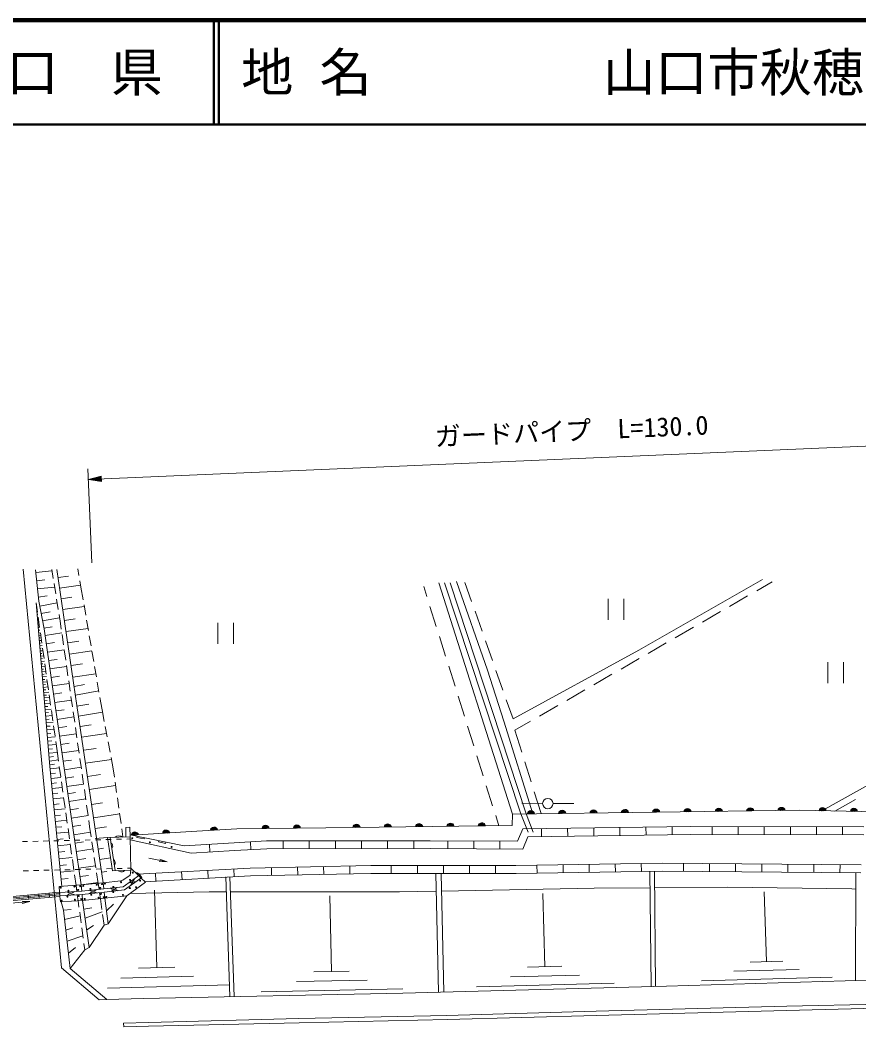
# Model space of a CAD drawing. Units: millimetres, scale not verified. Extents: x 40000 to 680000, y 20000 to 380000.
# Drawn here: x 349208 to 429529, y 283584 to 380000 of the extents above; entities that cross this region are included whole.
import ezdxf
from ezdxf.enums import TextEntityAlignment as Align

# ---------------------------------------------------------------- set-up
doc = ezdxf.new("R2010")
doc.units = ezdxf.units.MM
doc.header["$LTSCALE"] = 1000
for name, color, linetype, lineweight in [('M-BGD', 7, 'Continuous', 13), ('M-STR-HTXT', 7, 'Continuous', 13), ('M-STR-STRD', 7, 'Continuous', 13), ('M-TTL', 2, 'Continuous', 140), ('M-TTL-LINE', 7, 'Continuous', 50)]:
    doc.layers.add(name, color=color, linetype=linetype, lineweight=lineweight)
doc.layers.add('M-TTL-TXT', color=7, linetype='Continuous')
doc.styles.add('ＭＳ ゴシック', font='')
doc.styles.get('ＭＳ ゴシック').set_extended_font_data('MS Gothic')

msp = doc.modelspace()

# ---------------------------------------------------------------- linework, layer by layer
at = {"layer": 'M-BGD'}
for p, q in [((350670, 327341), (350989, 324360)), ((350696, 327094), (352257, 327261)), ((352375, 326526), (352238, 327378)), ((352731, 327390), (354643, 314350)), ((354728, 327438), (354838, 326808)), ((350780, 326314), (351581, 326400)), ((352614, 325045), (352455, 326033)), ((352846, 326606), (353834, 326751)), ((352993, 325604), (354998, 325898)), ((354925, 326316), (355035, 325687)), ((396351, 303970), (389310, 326110)), ((389854, 326101), (397149, 303980)), ((390380, 326108), (397675, 303987)), ((391807, 326145), (392448, 324325)), ((421238, 326217), (419743, 325354)), ((350863, 325534), (352507, 325710)), ((355035, 325687), (355239, 324496)), ((388158, 324800), (387856, 325762)), ((350863, 323302), (350736, 324198)), ((350736, 324198), (352062, 308557)), ((350747, 324069), (350754, 324070)), ((351799, 324852), (350949, 324733)), ((350989, 324360), (351503, 321693)), ((351083, 323874), (352750, 324200)), ((352852, 323564), (352693, 324552)), ((353144, 324576), (354159, 324725)), ((355324, 324003), (355493, 323018)), ((405513, 324567), (405513, 322567)), ((407013, 324567), (407013, 322567)), ((418876, 324854), (417144, 323854)), ((350768, 323820), (350778, 323821)), ((350789, 323571), (350824, 323574)), ((350810, 323322), (350835, 323324)), ((350831, 323073), (350894, 323078)), ((352096, 323346), (351220, 323159)), ((353069, 322219), (352932, 323071)), ((353294, 323548), (355350, 323850)), ((389057, 321938), (388458, 323846)), ((392780, 323381), (393444, 321495)), ((416278, 323354), (414546, 322354)), ((350852, 322824), (350891, 322827)), ((350873, 322574), (350965, 322582)), ((350894, 322325), (350947, 322330)), ((350916, 322076), (351035, 322086)), ((351073, 321817), (350933, 322807)), ((351353, 322471), (352983, 322753)), ((353150, 321659), (353069, 322219)), ((353449, 322495), (354489, 322648)), ((355577, 322525), (355746, 321539)), ((368127, 322271), (368127, 320271)), ((369627, 322271), (369627, 320271)), ((350937, 321827), (351003, 321833)), ((350958, 321578), (351105, 321591)), ((350979, 321329), (351060, 321336)), ((351000, 321080), (351176, 321095)), ((351284, 320332), (351143, 321322)), ((352277, 321901), (351490, 321759)), ((351503, 321693), (353836, 305489)), ((351592, 321076), (353200, 321307)), ((353363, 320174), (353221, 321164)), ((353603, 321442), (355710, 321751)), ((413680, 321854), (411948, 320854)), ((351021, 320831), (351116, 320839)), ((351042, 320582), (351246, 320599)), ((351063, 320332), (351172, 320342)), ((351085, 320083), (351316, 320103)), ((351707, 320271), (352512, 320387)), ((353762, 320363), (354828, 320519)), ((355831, 321046), (356000, 320061)), ((389956, 319076), (389357, 320984)), ((393776, 320551), (394440, 318665)), ((411082, 320354), (409350, 319354)), ((351106, 319834), (351229, 319845)), ((351127, 319585), (351387, 319607)), ((351148, 319336), (351285, 319348)), ((351494, 318847), (351354, 319837)), ((351823, 319467), (353432, 319699)), ((353577, 318689), (353434, 319679)), ((353920, 319283), (356079, 319600)), ((356084, 319568), (356253, 318582)), ((351169, 319087), (351457, 319111)), ((351190, 318838), (351341, 318851)), ((351211, 318589), (351527, 318616)), ((351232, 318340), (351397, 318354)), ((351705, 317362), (351565, 318352)), ((351939, 318663), (352743, 318779)), ((353791, 317204), (353648, 318194)), ((354082, 318177), (355175, 318338)), ((408484, 318854), (406752, 317854)), ((426573, 318503), (426573, 316503)), ((428073, 318503), (428073, 316503)), ((351254, 318091), (351597, 318120)), ((351275, 317841), (351454, 317857)), ((351296, 317592), (351668, 317624)), ((351317, 317343), (351510, 317360)), ((352055, 317859), (353663, 318091)), ((354244, 317071), (356456, 317396)), ((356338, 318090), (356506, 317104)), ((390856, 316213), (390256, 318122)), ((394772, 317722), (395436, 315835)), ((405886, 317354), (404154, 316355)), ((351338, 317094), (351738, 317128)), ((351359, 316845), (351566, 316863)), ((351380, 316596), (351808, 316632)), ((351401, 316347), (351622, 316366)), ((351915, 315877), (351775, 316867)), ((352171, 317055), (352975, 317171)), ((352286, 316251), (353895, 316482)), ((354004, 315720), (353862, 316710)), ((355383, 316381), (354373, 316194)), ((356591, 316611), (356760, 315626)), ((351423, 316098), (351879, 316136)), ((351444, 315849), (351679, 315869)), ((351465, 315599), (351949, 315641)), ((351487, 315343), (351736, 315364)), ((352126, 314392), (351986, 315382)), ((352402, 315447), (353206, 315563)), ((354497, 315351), (356736, 315763)), ((403287, 315855), (401555, 314855)), ((351508, 315086), (352021, 315130)), ((351531, 314815), (351796, 314837)), ((351554, 314543), (352098, 314589)), ((352518, 314643), (354126, 314874)), ((354218, 314235), (354076, 315225)), ((354643, 314350), (357158, 297369)), ((355776, 314483), (354651, 314301)), ((356844, 315133), (357049, 313942)), ((391755, 313351), (391155, 315259)), ((395768, 314892), (396409, 313071)), ((400689, 314355), (398957, 313355)), ((351579, 314255), (351859, 314278)), ((351603, 313967), (352179, 314016)), ((351629, 313661), (351926, 313687)), ((351655, 313356), (352265, 313408)), ((352337, 312906), (352196, 313897)), ((352634, 313839), (353438, 313955)), ((354432, 312750), (354289, 313740)), ((354792, 313349), (357088, 313737)), ((357049, 313942), (357260, 312833)), ((351682, 313033), (351997, 313059)), ((351710, 312709), (352357, 312764)), ((351739, 312367), (352072, 312395)), ((352547, 311421), (352407, 312411)), ((352750, 313035), (354358, 313266)), ((356011, 312502), (354942, 312337)), ((392654, 310489), (392054, 312397)), ((398091, 312855), (396596, 311992)), ((351768, 312024), (352453, 312082)), ((351799, 311661), (352152, 311691)), ((352865, 312231), (353669, 312347)), ((352981, 311427), (354589, 311658)), ((354646, 311266), (354503, 312255)), ((355092, 311323), (357480, 311676)), ((357353, 312342), (357540, 311360)), ((396596, 311992), (397248, 309907)), ((351830, 311298), (352556, 311359)), ((351860, 310934), (352234, 310966)), ((351891, 310571), (352658, 310636)), ((352744, 310030), (352617, 310926)), ((353097, 310623), (353901, 310739)), ((354859, 309781), (354717, 310771)), ((357634, 310868), (357821, 309886)), ((351924, 310188), (352318, 310221)), ((351956, 309804), (352767, 309873)), ((352885, 309029), (352744, 310030)), ((353213, 309819), (354820, 310051)), ((355276, 310078), (356496, 310258)), ((393553, 307627), (392953, 309535)), ((352401, 309463), (351989, 309420)), ((352021, 309045), (352869, 309143)), ((352507, 308743), (352051, 308686)), ((352062, 308557), (353204, 297039)), ((353095, 307544), (352955, 308534)), ((353328, 309015), (354132, 309131)), ((355073, 308296), (354930, 309286)), ((355461, 308832), (357951, 309201)), ((357914, 309395), (358125, 308286)), ((397546, 308953), (398143, 307044)), ((352086, 308311), (352974, 308399)), ((352132, 307848), (352586, 307893)), ((353444, 308211), (355052, 308443)), ((355287, 306812), (355144, 307801)), ((355647, 307572), (356911, 307759)), ((358125, 308286), (358237, 307503)), ((352178, 307385), (353104, 307477)), ((352226, 306902), (352699, 306949)), ((353304, 306058), (353165, 307049)), ((353560, 307407), (354364, 307523)), ((353676, 306604), (355283, 306835)), ((355834, 306312), (358354, 306685)), ((358308, 307008), (358450, 306018)), ((394452, 304765), (393853, 306673)), ((352274, 306419), (353240, 306515)), ((352324, 305916), (352817, 305964)), ((354525, 306033), (353776, 305908)), ((355500, 305327), (355358, 306317)), ((398442, 306090), (399094, 304005)), ((352374, 305412), (353381, 305512)), ((352426, 304887), (352940, 304938)), ((353513, 304573), (353374, 305563)), ((353836, 305489), (355065, 297171)), ((353882, 305179), (355487, 305416)), ((355714, 303842), (355572, 304832)), ((357103, 305044), (356047, 304873)), ((358521, 305523), (358663, 304533)), ((399244, 304970), (397244, 304992)), ((400244, 304964), (402244, 304964)), ((427230, 304254), (429216, 305348)), ((352478, 304361), (353529, 304465)), ((352532, 303813), (353069, 303867)), ((353723, 303088), (353583, 304078)), ((354000, 304379), (354801, 304498)), ((354118, 303580), (355718, 303816)), ((356237, 303592), (358741, 303982)), ((358733, 304038), (358875, 303049)), ((395054, 302849), (394752, 303811)), ((397149, 303980), (397845, 302235)), ((397675, 303987), (398344, 302217)), ((352587, 303266), (353682, 303374)), ((352643, 302694), (353203, 302750)), ((354236, 302781), (355035, 302899)), ((355866, 302787), (355785, 303347)), ((356016, 301787), (355866, 302787)), ((397341, 302534), (413430, 302766)), ((413430, 302766), (430018, 302730)), ((415474, 302761), (415472, 302011)), ((417974, 302756), (417972, 302006)), ((420474, 302751), (420472, 302001)), ((352700, 302123), (353843, 302236)), ((353932, 301602), (353793, 302593)), ((354354, 301983), (355951, 302218)), ((357466, 302730), (356387, 302579)), ((359736, 301783), (357575, 301729)), ((358946, 302554), (359058, 301771)), ((359316, 302689), (359716, 302699)), ((359316, 302689), (359338, 301773)), ((359716, 302699), (359738, 301783)), ((359733, 301981), (364918, 300924)), ((359817, 298584), (359736, 301783)), ((360419, 301841), (360394, 301719)), ((396841, 301357), (397341, 302534)), ((397336, 300603), (397840, 301791)), ((397840, 301791), (413434, 302016)), ((399136, 302560), (399147, 301810)), ((401636, 302596), (401646, 301846)), ((404135, 302632), (404146, 301882)), ((406635, 302668), (406646, 301918)), ((409135, 302704), (409146, 301954)), ((411635, 302740), (411645, 301990)), ((413434, 302016), (430007, 301980)), ((422974, 302745), (422972, 301995)), ((425474, 302740), (425472, 301990)), ((427974, 302734), (427972, 301984)), ((349424, 301325), (349924, 301337)), ((350424, 301350), (350924, 301362)), ((351423, 301375), (351923, 301387)), ((352423, 301400), (352923, 301412)), ((352759, 301527), (353343, 301585)), ((352818, 300931), (354010, 301049)), ((353423, 301425), (353923, 301437)), ((354141, 300117), (354002, 301107)), ((354422, 301450), (354922, 301462)), ((354472, 301182), (355272, 301300)), ((355422, 301475), (355922, 301487)), ((356238, 300303), (356090, 301292)), ((357575, 301729), (356403, 301615)), ((356422, 301500), (356922, 301512)), ((357421, 301525), (357921, 301537)), ((358052, 298540), (357575, 301729)), ((358304, 298546), (357827, 301735)), ((358421, 301550), (358921, 301563)), ((359421, 301575), (359741, 301583)), ((365590, 300214), (359743, 301504)), ((360394, 301719), (361080, 301579)), ((361080, 301579), (361105, 301701)), ((362478, 301422), (362453, 301299)), ((362453, 301299), (363139, 301159)), ((363139, 301159), (363164, 301282)), ((364918, 300924), (369694, 301214)), ((367338, 301071), (367383, 300322)), ((369694, 301214), (372815, 301392)), ((371254, 301303), (371297, 300554)), ((372815, 301392), (388476, 301410)), ((374396, 301394), (374396, 300644)), ((376896, 301397), (376896, 300647)), ((379396, 301400), (379396, 300650)), ((381896, 301403), (381896, 300653)), ((384396, 301405), (384396, 300655)), ((386896, 301408), (386896, 300658)), ((388476, 301410), (396841, 301357)), ((390159, 301399), (390154, 300649)), ((392659, 301383), (392654, 300633)), ((395159, 301367), (395154, 300617)), ((352880, 300309), (353489, 300370)), ((354591, 300382), (356191, 300619)), ((357207, 300698), (356678, 300612)), ((365590, 300214), (369738, 300465)), ((369738, 300465), (372837, 300642)), ((372837, 300642), (388474, 300660)), ((388474, 300660), (397336, 300603)), ((352941, 299688), (354185, 299811)), ((353006, 299039), (353641, 299102)), ((354351, 298632), (354211, 299622)), ((354709, 299580), (355510, 299699)), ((354828, 298778), (356431, 299015)), ((356461, 298820), (356312, 299809)), ((356825, 299622), (357869, 299761)), ((363293, 299375), (361531, 299745)), ((363293, 299375), (362533, 299407)), ((363293, 299375), (362584, 299651)), ((382788, 299029), (371250, 298795)), ((378287, 298188), (378272, 298938)), ((380786, 298238), (380771, 298988)), ((396693, 299029), (382788, 299029)), ((384747, 298279), (384747, 299029)), ((387247, 298279), (387247, 299029)), ((389747, 298279), (389747, 299029)), ((392247, 298279), (392247, 299029)), ((394747, 298279), (394747, 299029)), ((410715, 299253), (396693, 299029)), ((398709, 298311), (398697, 299061)), ((401209, 298351), (401197, 299101)), ((403708, 298391), (403696, 299141)), ((406208, 298431), (406196, 299181)), ((408708, 298471), (408696, 299221)), ((429736, 299101), (410715, 299253)), ((412722, 298487), (412728, 299237)), ((415222, 298467), (415228, 299217)), ((417722, 298447), (417728, 299197)), ((420222, 298427), (420228, 299177)), ((422722, 298407), (422728, 299157)), ((425222, 298387), (425228, 299137)), ((427721, 298367), (427727, 299117)), ((349494, 298526), (349994, 298538)), ((350494, 298551), (350994, 298563)), ((351493, 298576), (351993, 298588)), ((352493, 298601), (352993, 298613)), ((353070, 298391), (354367, 298519)), ((353493, 298626), (353993, 298638)), ((354562, 297135), (354420, 298137)), ((354492, 298651), (354992, 298663)), ((354946, 297975), (355749, 298093)), ((355492, 298676), (355992, 298688)), ((356492, 298701), (356992, 298713)), ((356685, 297325), (356535, 298325)), ((357518, 298476), (357005, 298406)), ((357492, 298726), (357991, 298738)), ((358052, 298540), (359817, 298584)), ((358491, 298751), (358991, 298763)), ((359048, 297640), (359752, 298127)), ((359090, 297002), (360678, 298154)), ((359491, 298776), (359812, 298784)), ((359752, 298127), (359817, 298584)), ((359812, 298784), (360558, 298066)), ((371250, 298795), (360420, 298199)), ((360558, 298066), (360792, 297841)), ((360678, 298154), (360866, 297894)), ((371278, 298046), (361159, 297488)), ((362218, 297546), (362176, 298295)), ((364714, 297684), (364673, 298433)), ((367210, 297822), (367169, 298570)), ((368909, 297937), (369304, 286487)), ((369304, 297937), (369699, 286487)), ((369706, 297959), (369665, 298708)), ((382796, 298279), (371278, 298046)), ((373288, 298086), (373273, 298836)), ((375787, 298137), (375772, 298887)), ((396699, 298279), (382796, 298279)), ((389259, 286914), (389007, 298279)), ((389776, 286914), (389524, 298279)), ((410718, 298503), (396699, 298279)), ((409518, 298484), (409636, 287450)), ((409945, 298495), (410062, 287461)), ((429725, 298351), (410718, 298503)), ((429194, 288011), (429229, 298355)), ((352936, 297020), (355065, 297171)), ((352985, 296482), (352936, 297020)), ((353137, 297715), (353799, 297780)), ((354639, 296559), (354562, 297135)), ((355065, 297171), (356672, 297409)), ((355065, 297171), (357173, 297371)), ((355113, 296593), (355065, 297171)), ((356766, 296782), (356685, 297325)), ((357232, 296794), (357157, 297367)), ((357173, 297371), (358858, 297560)), ((357232, 296794), (359090, 297002)), ((358858, 297560), (359048, 297640)), ((359209, 296693), (360866, 297894)), ((359426, 296134), (361217, 297432)), ((360792, 297841), (361217, 297432)), ((345995, 295848), (352985, 296482)), ((352997, 296349), (346007, 295715)), ((353009, 296216), (346019, 295582)), ((346031, 295449), (353021, 296083)), ((349989, 296210), (350025, 295812)), ((350988, 296300), (351024, 295902)), ((351986, 296391), (352022, 295993)), ((353021, 296083), (352985, 296482)), ((352985, 296482), (352998, 296332)), ((352988, 296442), (355113, 296593)), ((353017, 296123), (355140, 296274)), ((353069, 295545), (353021, 296083)), ((354760, 295666), (354682, 296242)), ((355113, 296593), (357232, 296794)), ((355140, 296274), (357265, 296476)), ((355188, 295696), (355140, 296274)), ((356770, 296751), (356766, 296782)), ((356893, 295858), (356814, 296433)), ((357265, 296476), (359209, 296693)), ((357325, 295899), (357265, 296476)), ((357325, 295899), (359426, 296134)), ((357624, 293466), (359426, 296134)), ((362293, 289267), (362085, 296688)), ((379033, 288890), (378881, 296121)), ((399451, 289341), (399266, 296372)), ((420669, 289834), (420476, 296504)), ((350148, 295575), (348354, 295418)), ((350148, 295575), (349389, 295634)), ((350148, 295575), (349411, 295385)), ((353069, 295545), (355188, 295696)), ((353369, 294754), (353142, 295550)), ((354843, 295048), (354760, 295666)), ((355188, 295696), (357325, 295899)), ((355816, 291196), (355188, 295696)), ((357034, 294834), (356893, 295858)), ((357325, 295899), (357624, 293466)), ((357474, 294683), (358142, 295346)), ((354083, 294828), (353369, 294754)), ((353999, 289159), (353369, 294754)), ((353468, 293873), (354954, 294224)), ((355043, 293562), (354910, 294553)), ((356067, 294986), (355303, 294867)), ((357068, 294586), (355427, 293985)), ((357243, 293314), (357102, 294339)), ((356234, 293301), (355583, 292866)), ((357243, 293314), (355816, 291196)), ((357624, 293466), (357243, 293314)), ((354264, 293059), (353584, 292839)), ((353703, 291780), (355212, 292308)), ((355243, 292075), (355110, 293066)), ((355393, 290963), (355310, 291580)), ((355816, 291196), (355393, 290963)), ((354502, 291174), (353833, 290628)), ((355393, 290963), (353997, 289173)), ((364032, 289316), (360554, 289219)), ((401099, 289384), (397803, 289298)), ((422232, 289879), (419105, 289789)), ((353997, 289173), (357511, 286212)), ((365797, 288438), (358841, 288242)), ((380727, 288926), (377338, 288855)), ((402770, 288549), (396178, 288375)), ((426970, 288347), (414464, 287986)), ((423819, 289090), (417566, 288910)), ((369301, 287608), (357566, 287278)), ((382441, 288057), (375662, 287916)), ((406088, 287757), (392906, 287410)), ((385849, 287224), (372292, 286941)), ((359126, 283584), (359117, 283946)), ((359126, 283584), (359117, 283946))]:
    msp.add_line(p, q, dxfattribs=at)
for points in [[(349499, 327408), (353164, 289236), (356769, 286182), (357511, 286207)], [(398316, 303995), (395535, 312857), (393965, 317744), (390986, 326252)], [(396409, 313071), (408466, 319662), (420310, 326422)], [(425990, 304281), (433500, 308469), (445264, 314971), (449776, 317486)], [(517623, 309927), (503095, 305513), (496317, 305530), (486257, 305655), (477794, 304487), (470944, 303827), (462820, 303479), (453553, 303452), (446008, 303649), (434209, 304103), (423891, 304326), (396351, 303970), (396342, 302864), (378478, 302659), (369952, 302552), (365582, 302284), (359941, 301939)], [(359735, 296358), (367323, 296521), (368958, 296521)], [(369353, 296521), (385549, 296521), (389044, 296585)], [(389561, 296594), (404188, 296862), (409535, 296899)], [(409962, 296902), (416943, 296951), (428855, 296790), (429224, 296781)], [(487326, 292491), (480494, 291327), (472260, 290161), (461908, 289067), (449171, 288457), (430353, 288045), (411104, 287488), (385863, 286825), (360981, 286304), (357511, 286207)]]:
    msp.add_lwpolyline(points, dxfattribs=at)
for centre, radius in [((399744, 304964), 500), ((359939, 301642), 50), ((361634, 301256), 50), ((363706, 300823), 50), ((359990, 298352), 50), ((353099, 296916), 50), ((354416, 297029), 50), ((354961, 297060), 50), ((355253, 297088), 50), ((356547, 297192), 50), ((357052, 297264), 50), ((357326, 297313), 50), ((358136, 296980), 50), ((358880, 297440), 50), ((359730, 297655), 50), ((360313, 296950), 50), ((360693, 297586), 50), ((353741, 296054), 50), ((353837, 296614), 50), ((354766, 296698), 50), ((354817, 296118), 50), ((355936, 296796), 50), ((356018, 296235), 50), ((356728, 295953), 50), ((356872, 296895), 50), ((356943, 296309), 50), ((357213, 296003), 50), ((357458, 296024), 50), ((358128, 296496), 50), ((359052, 296224), 50), ((359712, 296881), 50), ((353181, 295671), 50), ((354458, 295763), 50), ((355057, 295817), 50), ((355389, 295832), 50)]:
    msp.add_circle(centre, radius, dxfattribs=at)
for centre, radius, start, end in [((398123, 303938), 354, 9.53954, 171.94472), ((398123, 303938), 283, 11.76358, 169.72068), ((398123, 303938), 212, 15.50991, 165.97436), ((398123, 303938), 142, 23.22164, 158.26263), ((398123, 303938), 100, 33.5393, 147.94496), ((401122, 303977), 354, 9.53954, 171.94472), ((401122, 303977), 283, 11.76358, 169.72068), ((401122, 303977), 212, 15.50991, 165.97436), ((401122, 303977), 142, 23.22164, 158.26263), ((401122, 303977), 100, 33.5393, 147.94496), ((404122, 304016), 354, 9.53954, 171.94472), ((404122, 304016), 283, 11.76358, 169.72068), ((404122, 304016), 212, 15.50991, 165.97436), ((404122, 304016), 142, 23.22164, 158.26263), ((404122, 304016), 100, 33.5393, 147.94496), ((407122, 304055), 354, 9.53954, 171.94472), ((407122, 304055), 283, 11.76358, 169.72068), ((407122, 304055), 212, 15.50991, 165.97436), ((407122, 304055), 142, 23.22164, 158.26263), ((407122, 304055), 100, 33.5393, 147.94496), ((410122, 304094), 354, 9.53954, 171.94472), ((410122, 304094), 283, 11.76358, 169.72068), ((410122, 304094), 212, 15.50991, 165.97436), ((410122, 304094), 142, 23.22164, 158.26263), ((410122, 304094), 100, 33.5393, 147.94496), ((413121, 304133), 354, 9.53954, 171.94472), ((413121, 304133), 283, 11.76358, 169.72068), ((413121, 304133), 212, 15.50991, 165.97436), ((413121, 304133), 142, 23.22164, 158.26263), ((413121, 304133), 100, 33.5393, 147.94496), ((416121, 304172), 354, 9.53954, 171.94472), ((416121, 304172), 283, 11.76358, 169.72068), ((416121, 304172), 212, 15.50991, 165.97436), ((416121, 304172), 142, 23.22164, 158.26263), ((416121, 304172), 100, 33.5393, 147.94496), ((419121, 304210), 354, 9.53954, 171.94472), ((419121, 304210), 283, 11.76358, 169.72068), ((419121, 304210), 212, 15.50991, 165.97436), ((419121, 304210), 142, 23.22164, 158.26263), ((419121, 304210), 100, 33.5393, 147.94496), ((422121, 304249), 354, 9.53954, 171.94472), ((422121, 304249), 283, 11.76358, 169.72068), ((422121, 304249), 212, 15.50991, 165.97436), ((422121, 304249), 142, 23.22164, 158.26263), ((422121, 304249), 100, 33.5393, 147.94496), ((426050, 304226), 354, 7.55958, 169.96476), ((426050, 304226), 283, 9.78362, 167.74072), ((426050, 304226), 212, 13.52994, 163.99439), ((426050, 304226), 142, 21.24167, 156.28266), ((426050, 304226), 100, 31.55934, 145.965), ((429049, 304161), 354, 7.55958, 169.96476), ((429049, 304161), 283, 9.78362, 167.74072), ((429049, 304161), 212, 13.52994, 163.99439), ((429049, 304161), 142, 21.24167, 156.28266), ((429049, 304161), 100, 31.55934, 145.965), ((372716, 302532), 354, 9.51657, 171.92175), ((372716, 302532), 283, 11.74061, 169.69771), ((375716, 302570), 354, 9.51657, 171.92175), ((375716, 302570), 283, 11.74061, 169.69771), ((375716, 302570), 212, 15.48693, 165.95138), ((381411, 302638), 354, 9.4553, 171.86047), ((381411, 302638), 283, 11.67934, 169.63644), ((381411, 302638), 212, 15.42566, 165.89011), ((381411, 302638), 142, 23.13739, 158.17838), ((384411, 302673), 354, 9.4553, 171.86047), ((384411, 302673), 283, 11.67934, 169.63644), ((384411, 302673), 212, 15.42566, 165.89011), ((384411, 302673), 142, 23.13739, 158.17838), ((384411, 302673), 100, 33.45505, 147.86072), ((387411, 302707), 354, 9.4553, 171.86047), ((387411, 302707), 283, 11.67934, 169.63644), ((387411, 302707), 212, 15.42566, 165.89011), ((387411, 302707), 142, 23.13739, 158.17838), ((387411, 302707), 100, 33.45505, 147.86072), ((390411, 302742), 354, 9.4553, 171.86047), ((390411, 302742), 283, 11.67934, 169.63644), ((390411, 302742), 212, 15.42566, 165.89011), ((390411, 302742), 142, 23.13739, 158.17838), ((390411, 302742), 100, 33.45505, 147.86072), ((393410, 302776), 354, 9.4553, 171.86047), ((393410, 302776), 283, 11.67934, 169.63644), ((393410, 302776), 212, 15.42566, 165.89011), ((393410, 302776), 142, 23.13739, 158.17838), ((393410, 302776), 100, 33.45505, 147.86072), ((358668, 301298), 583, 53.19944, 129.66936), ((360199, 301900), 354, 12.30287, 174.70805), ((360199, 301900), 283, 14.52691, 172.48401), ((360199, 301900), 212, 18.27324, 168.73768), ((360199, 301900), 142, 25.98497, 161.02595), ((360199, 301900), 100, 36.30263, 150.70829), ((363193, 302084), 354, 12.30287, 174.70805), ((363193, 302084), 283, 14.52691, 172.48401), ((363193, 302084), 212, 18.27324, 168.73768), ((363193, 302084), 142, 25.98497, 161.02595), ((363193, 302084), 100, 36.30263, 150.70829), ((367771, 302364), 354, 12.30094, 174.70612), ((367771, 302364), 283, 14.52498, 172.48208), ((367771, 302364), 212, 18.27131, 168.73576), ((367771, 302364), 142, 25.98304, 161.02403), ((367771, 302364), 100, 36.3007, 150.70636), ((372716, 302532), 212, 15.48693, 165.95138), ((372716, 302532), 142, 23.19866, 158.23965), ((372716, 302532), 100, 33.51632, 147.92199), ((375716, 302570), 142, 23.19866, 158.23965), ((375716, 302570), 100, 33.51632, 147.92199), ((381411, 302638), 100, 33.45505, 147.86072), ((357722, 300904), 351, 318.61856, 58.40581), ((357961, 299310), 351, 318.61856, 58.40581), ((358927, 298845), 409, 225.3916, 317.4772), ((360257, 297902), 454, 2.42216, 89.58563), ((359670, 297873), 490, 264.10172, 347.78423), ((360274, 296968), 528, 85.68732, 166.19863), ((354019, 296958), 567, 235.28484, 312.86608), ((354110, 295759), 566, 55.24398, 132.90693), ((356131, 297133), 566, 236.6049, 314.24306), ((356244, 295933), 569, 56.71292, 134.13504), ((358125, 297222), 451, 232.65001, 320.098), ((358277, 296224), 488, 54.42411, 138.3239)]:
    msp.add_arc(centre, radius, start, end, dxfattribs=at)
at = {"layer": 'M-STR-HTXT'}
for p, q in [((355742, 336015), (444822, 339840)), ((356085, 328022), (355699, 337014)), ((355742, 336015), (356980, 336318)), ((355742, 336015), (356991, 336068)), ((355742, 336015), (357002, 335818)), ((356989, 336118), (355990, 336075)), ((356993, 336018), (355994, 335975)), ((356237, 336136), (356987, 336168)), ((356246, 335936), (356995, 335968)), ((356984, 336218), (356485, 336197)), ((356997, 335918), (356498, 335897)), ((356732, 336257), (356982, 336268)), ((356750, 335858), (356999, 335868)), ((357002, 335818), (356980, 336318))]:
    msp.add_line(p, q, dxfattribs=at)
at = {"layer": 'M-STR-STRD'}
for p, q in [((422621, 285564), (404371, 285078)), ((436161, 285865), (422621, 285564)), ((390068, 284673), (375903, 284384)), ((404371, 285078), (390068, 284673)), ((361495, 284002), (359117, 283946)), ((375903, 284384), (361495, 284002))]:
    msp.add_line(p, q, dxfattribs=at)
msp.add_lwpolyline([(359126, 283584), (361508, 283643), (375931, 283966), (390122, 284288), (404383, 284665), (422610, 285167), (436190, 285490), (448676, 285831), (457843, 286226), (465108, 286746), (476356, 288128), (487569, 289975)], dxfattribs=at)
at = {"layer": 'M-TTL'}
msp.add_line((680000, 380000), (40000, 380000), dxfattribs=at)
at = {"layer": 'M-TTL-LINE'}
for p, q in [((367750, 380000), (367750, 370000)), ((368250, 380000), (368250, 370000)), ((40000, 370000), (680000, 370000))]:
    msp.add_line(p, q, dxfattribs=at)

# ---------------------------------------------------------------- texts
at = {"layer": 'M-STR-HTXT', "style": 'ＭＳ ゴシック'}
msp.add_text('ガードパイプ  L=130.0', height=1833, rotation=2.459, dxfattribs=at).set_placement((402082, 339206), align=Align.BOTTOM_CENTER)
at = {"layer": 'M-TTL-TXT', "style": 'ＭＳ ゴシック'}
msp.add_text('山\u3000口\u3000県', height=3666, dxfattribs=at).set_placement((350375, 375000), align=Align.MIDDLE_CENTER)
for s, p in [('地 名', (370380, 375000)), ('山口市秋穂二島', (405024, 375000))]:
    msp.add_text(s, height=3666, dxfattribs=at).set_placement(p, align=Align.MIDDLE_LEFT)

doc.saveas('drawing.dxf')
